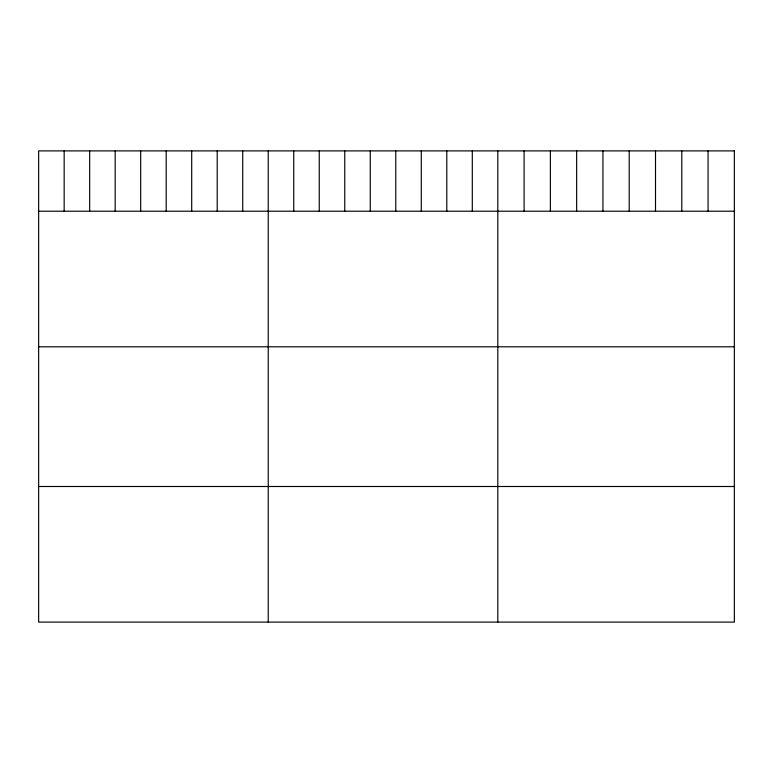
<?xml version="1.0" encoding="UTF-8"?>
<svg xmlns="http://www.w3.org/2000/svg" width="773" height="773" viewBox="0 0 773 773"><rect width="100%" height="100%" fill="white"/><g stroke="black" fill="none" stroke-linecap="round" stroke-linejoin="round"><path stroke-width="1.16" d="M38.65 211.203L734.35 211.203M38.65 346.797L734.35 346.797M38.65 486.497L734.35 486.497M708.068 150.899L708.068 211.203M681.786 150.899L681.786 211.203M655.504 150.899L655.504 211.203M629.222 150.899L629.222 211.203M602.94 150.899L602.94 211.203M576.658 150.899L576.658 211.203M550.376 150.899L550.376 211.203M524.094 150.899L524.094 211.203M497.812 150.899L497.812 622.101M472.303 150.899L472.303 211.203M446.794 150.899L446.794 211.203M421.285 150.899L421.285 211.203M395.776 150.899L395.776 211.203M370.267 150.899L370.267 211.203M344.758 150.899L344.758 211.203M319.249 150.899L319.249 211.203M293.74 150.899L293.74 211.203M268.231 150.899L268.231 622.101M242.722 150.899L242.722 211.203M217.213 150.899L217.213 211.203M191.704 150.899L191.704 211.203M166.195 150.899L166.195 211.203M140.686 150.899L140.686 211.203M115.177 150.899L115.177 211.203M89.668 150.899L89.668 211.203M64.159 150.899L64.159 211.203M734.35 150.899L38.65 150.899L38.65 622.101L734.35 622.101L734.35 150.899"/></g></svg>
